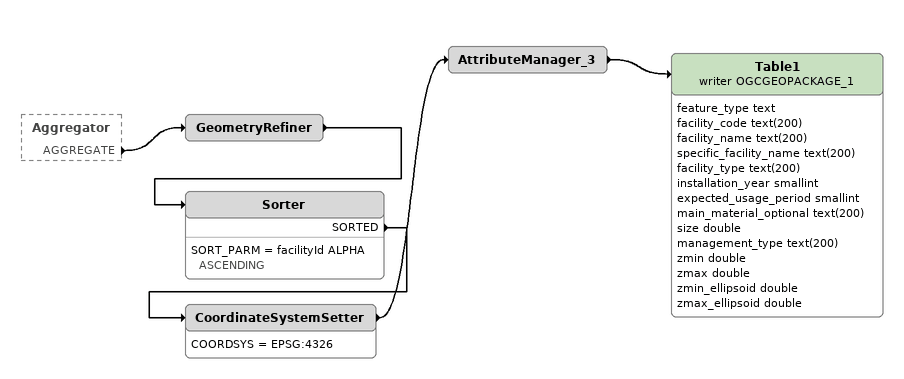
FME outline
Aggregator [outside]
    AGGREGATE -> GeometryRefiner
GeometryRefiner
    -> Sorter
Sorter
    SORT_PARM = facilityId ALPHA ASCENDING
    SORTED -> CoordinateSystemSetter
CoordinateSystemSetter
    COORDSYS = EPSG:4326
    -> AttributeManager_3
AttributeManager_3
    -> Table1 (writer OGCGEOPACKAGE_1)
Table1 (writer OGCGEOPACKAGE_1)
    attributes: feature_type text, facility_code text(200), facility_name text(200), specific_facility_name text(200), facility_type text(200), installation_year smallint, expected_usage_period smallint, main_material_optional text(200), size double, management_type text(200), zmin double, zmax double, zmin_ellipsoid double, zmax_ellipsoid double
